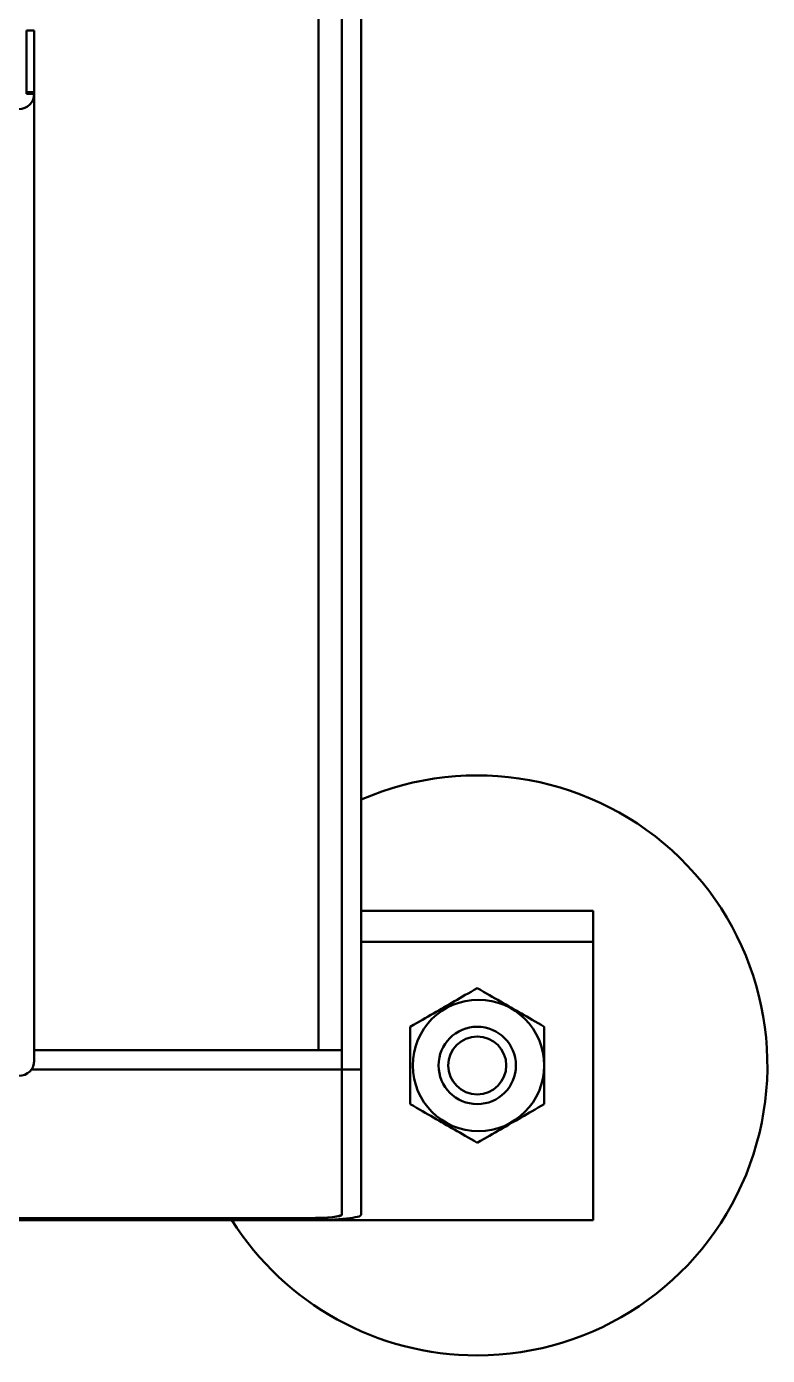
# Model space of a CAD drawing. Header units: millimetres. Extents: x 4915 to 15267, y 4787 to 10268.
# Drawn here: x 9903.2 to 10094.7, y 8549.4 to 8893.1 of the extents above; entities that cross this region are included whole.
import ezdxf

# ---------------------------------------------------------------- set-up
doc = ezdxf.new("R2010")
doc.units = ezdxf.units.MM
doc.layers.add('外形線', color=7, linetype='Continuous', lineweight=50)

msp = doc.modelspace()

# ---------------------------------------------------------------- linework, layer by layer
at = {"layer": '外形線'}
for p, q in [((9989.71, 9312.79), (9989.71, 8623.36)), ((9984.71, 8924.43), (9984.71, 8643.25)), ((9978.71, 8628.33), (9978.71, 8918.47)), ((9903.21, 8876.1), (9903.21, 8892.02)), ((9903.21, 8892.02), (9905.21, 8892.02)), ((9905.21, 8892.02), (9905.21, 8876.1)), ((9903.21, 8876.1), (9905.21, 8876.1)), ((9903.21, 8875.69), (9903.21, 8876.1)), ((9903.21, 8875.69), (9905.21, 8875.69)), ((9905.21, 8875.69), (9905.21, 8876.1)), ((9905.21, 8625.65), (9905.21, 8875.69)), ((9989.71, 8664.37), (10049.71, 8664.37)), ((10049.71, 8656.37), (10049.71, 8664.37)), ((9989.71, 8656.37), (10049.71, 8656.37)), ((10049.71, 8584.37), (10049.71, 8656.37)), ((9984.71, 8628.33), (9984.71, 8643.25)), ((9905.21, 8628.33), (9984.71, 8628.33)), ((9984.71, 8628.33), (9984.71, 8624.63)), ((9984.71, 8623.36), (9904.48, 8623.36)), ((9905.21, 8625.24), (9905.21, 8625.65)), ((9984.71, 8623.36), (9984.71, 8624.63)), ((9984.71, 8623.36), (9984.71, 8585.79)), ((9984.71, 8623.36), (9989.71, 8623.36)), ((9984.71, 8585.74), (9984.71, 8623.36)), ((9989.71, 8623.36), (9989.71, 8585.74)), ((9051.71, 8584.9), (9976.71, 8584.9)), ((9976.71, 8584.37), (9051.71, 8584.37)), ((9976.21, 8584.9), (9052.21, 8584.9)), ((10049.71, 8584.37), (9929.71, 8584.37))]:
    msp.add_line(p, q, dxfattribs=at).dxf.unprotected_set("ltscale", 0)
for points in [[(10002.39, 8634.37), (10003.22, 8634.85), (10004.02, 8635.31), (10004.79, 8635.76), (10005.54, 8636.19), (10006.27, 8636.61), (10006.99, 8637.03), (10007.7, 8637.43), (10008.39, 8637.84), (10009.08, 8638.23), (10009.75, 8638.62), (10010.43, 8639.01), (10011.1, 8639.4), (10011.77, 8639.79), (10012.44, 8640.17), (10013.12, 8640.56), (10013.8, 8640.96), (10014.49, 8641.35), (10015.19, 8641.76), (10015.9, 8642.17), (10016.62, 8642.59), (10017.36, 8643.01), (10018.12, 8643.45), (10018.91, 8643.91), (10019.71, 8644.37)], [(10019.71, 8644.37), (10020.54, 8643.89), (10021.34, 8643.43), (10022.12, 8642.98), (10022.87, 8642.55), (10023.6, 8642.13), (10024.32, 8641.71), (10025.03, 8641.3), (10025.72, 8640.9), (10026.4, 8640.51), (10027.08, 8640.12), (10027.75, 8639.73), (10028.42, 8639.34), (10029.09, 8638.96), (10029.76, 8638.57), (10030.44, 8638.18), (10031.12, 8637.79), (10031.8, 8637.39), (10032.5, 8636.99), (10033.21, 8636.58), (10033.93, 8636.16), (10034.68, 8635.73), (10035.44, 8635.29), (10036.22, 8634.84), (10037.03, 8634.37)], [(10002.39, 8614.37), (10002.39, 8615.31), (10002.39, 8616.22), (10002.39, 8617.11), (10002.39, 8617.97), (10002.39, 8618.81), (10002.39, 8619.64), (10002.39, 8620.45), (10002.39, 8621.25), (10002.39, 8622.04), (10002.39, 8622.82), (10002.39, 8623.6), (10002.39, 8624.37), (10002.39, 8625.15), (10002.39, 8625.93), (10002.39, 8626.71), (10002.39, 8627.5), (10002.39, 8628.3), (10002.39, 8629.11), (10002.39, 8629.93), (10002.39, 8630.77), (10002.39, 8631.63), (10002.39, 8632.52), (10002.39, 8633.43), (10002.39, 8634.37)], [(10037.03, 8634.37), (10037.03, 8633.94), (10037.03, 8633.51), (10037.03, 8633.08), (10037.03, 8632.66), (10037.03, 8632.23), (10037.03, 8631.82), (10037.03, 8631.4), (10037.03, 8630.98), (10037.03, 8630.57), (10037.03, 8630.16), (10037.03, 8629.75), (10037.03, 8629.34), (10037.03, 8628.93), (10037.03, 8628.52), (10037.03, 8628.11), (10037.03, 8627.7), (10037.03, 8627.29), (10037.03, 8626.88), (10037.03, 8626.47), (10037.03, 8626.06), (10037.03, 8625.64), (10037.03, 8625.22), (10037.03, 8624.8), (10037.03, 8624.37)], [(10037.03, 8624.37), (10037.03, 8623.95), (10037.03, 8623.52), (10037.03, 8623.1), (10037.03, 8622.69), (10037.03, 8622.27), (10037.03, 8621.86), (10037.03, 8621.45), (10037.03, 8621.04), (10037.03, 8620.63), (10037.03, 8620.22), (10037.03, 8619.81), (10037.03, 8619.4), (10037.03, 8618.99), (10037.03, 8618.58), (10037.03, 8618.17), (10037.03, 8617.76), (10037.03, 8617.34), (10037.03, 8616.93), (10037.03, 8616.51), (10037.03, 8616.09), (10037.03, 8615.66), (10037.03, 8615.24), (10037.03, 8614.81), (10037.03, 8614.37)], [(10019.71, 8604.37), (10018.91, 8604.84), (10018.12, 8605.29), (10017.36, 8605.73), (10016.62, 8606.16), (10015.9, 8606.58), (10015.19, 8606.99), (10014.49, 8607.39), (10013.8, 8607.79), (10013.12, 8608.18), (10012.44, 8608.57), (10011.77, 8608.96), (10011.1, 8609.35), (10010.43, 8609.73), (10009.75, 8610.12), (10009.08, 8610.51), (10008.39, 8610.91), (10007.7, 8611.31), (10006.99, 8611.72), (10006.27, 8612.13), (10005.54, 8612.55), (10004.79, 8612.99), (10004.02, 8613.44), (10003.22, 8613.9), (10002.39, 8614.37)], [(10037.03, 8614.37), (10036.22, 8613.9), (10035.44, 8613.45), (10034.68, 8613.01), (10033.93, 8612.58), (10033.21, 8612.16), (10032.5, 8611.75), (10031.8, 8611.35), (10031.12, 8610.95), (10030.44, 8610.56), (10029.76, 8610.17), (10029.09, 8609.79), (10028.42, 8609.4), (10027.75, 8609.01), (10027.08, 8608.62), (10026.4, 8608.23), (10025.72, 8607.84), (10025.03, 8607.44), (10024.32, 8607.03), (10023.6, 8606.62), (10022.87, 8606.19), (10022.12, 8605.76), (10021.34, 8605.31), (10020.54, 8604.85), (10019.71, 8604.37)]]:
    msp.add_lwpolyline(points, dxfattribs=at).dxf.unprotected_set("ltscale", 0)
for centre, radius in [((10020.03, 8624.37), 17), ((10019.71, 8624.37), 10), ((10019.71, 8624.37), 7.5)]:
    msp.add_circle(centre, radius, dxfattribs=at).dxf.unprotected_set("ltscale", 0)
for start, end in [(270, 113.5782), (212.231, 270)]:
    msp.add_arc((10019.71, 8624.37), 75, start, end, dxfattribs=at).dxf.unprotected_set("ltscale", 0)
for centre, major_axis, ratio, start_param, end_param in [((9901.21, 8875.69), (4, 0), 0.994522, 4.712389, 6.283185), ((9901.21, 8625.65), (4, 0), 0.994522, 4.712389, 6.283185), ((9976.21, 8585.79), (8.5, 0), 0.104528, 4.712389, 6.283185), ((9976.71, 8585.74), (-13, 0), 0.105104, 1.570796, 3.141593), ((9976.71, 8585.74), (8, 0), 0.105104, 4.712389, 6.283185)]:
    msp.add_ellipse(centre, major_axis=major_axis, ratio=ratio, start_param=start_param, end_param=end_param, dxfattribs=at).dxf.unprotected_set("ltscale", 0)

doc.saveas('drawing.dxf')
